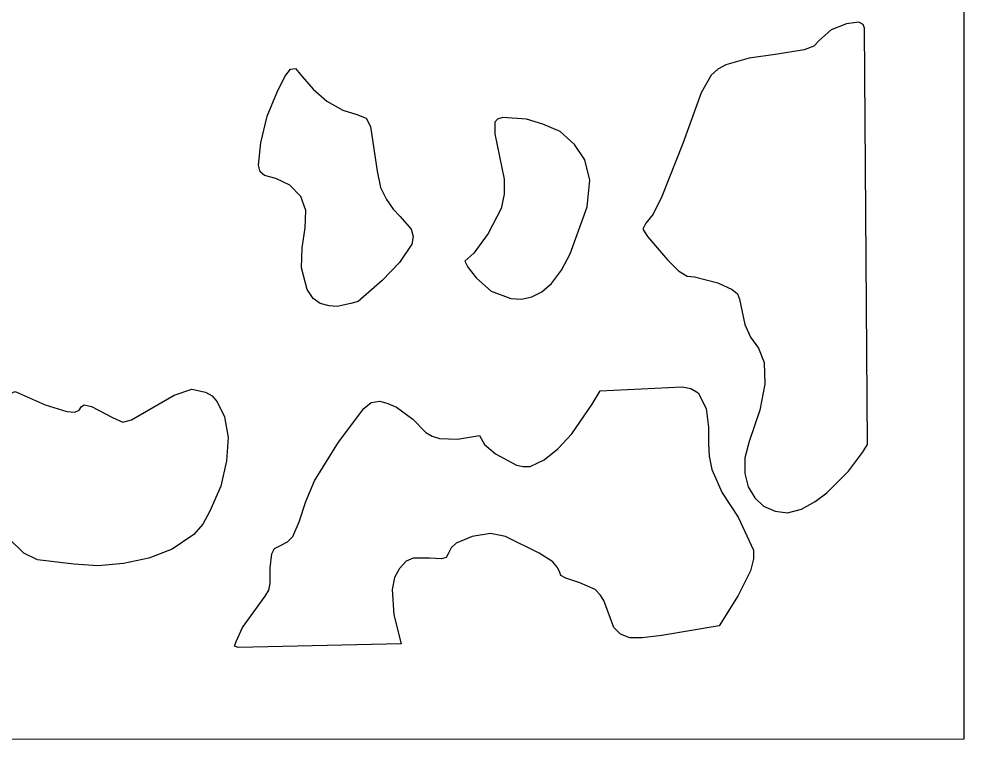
# Model space of a CAD drawing. Header units: centimetres. Extents: x -9.5 to 4.7, y -9.1 to 10.1.
# Drawn here: x 1.592 to 4.658, y -9.102 to -6.765 of the extents above; entities that cross this region are included whole.
import ezdxf

# ---------------------------------------------------------------- set-up
doc = ezdxf.new("R2010")
doc.units = ezdxf.units.CM
doc.header["$MEASUREMENT"] = 0
doc.layers.add('layer 1', color=7, linetype='Continuous')

msp = doc.modelspace()

# ---------------------------------------------------------------- linework, layer by layer
at = {"layer": 'layer 1', "color": 142}
for points, knots in [([(4.65826, -9.10151), (4.65826, -9.10151), (-1.74878, -9.10249), (-1.74878, -9.10249), (-1.74878, -9.10249), (-1.74878, -9.10249), (-1.74878, 10.11864), (-1.74878, 10.11864), (-1.74878, 10.11864), (-1.74878, 10.11864), (4.65826, 10.11864), (4.65826, 10.11864), (4.65826, 10.11864), (4.65826, 10.11864), (4.65826, -9.10151), (4.65826, -9.10151)], [0, 0, 0, 0, 0.2, 0.2, 0.2, 0.2, 0.4, 0.4, 0.4, 0.4, 0.6, 0.6, 0.6, 0.6, 1, 1, 1, 1]), ([(3.7837, -7.60222), (3.7837, -7.60222), (3.76021, -7.59966), (3.76021, -7.59966), (3.76021, -7.59966), (3.76021, -7.59966), (3.73174, -7.58272), (3.73174, -7.58272), (3.73174, -7.58272), (3.73174, -7.58272), (3.6965, -7.54648), (3.6965, -7.54648), (3.6965, -7.54648), (3.6965, -7.54648), (3.63065, -7.47165), (3.63065, -7.47165), (3.63065, -7.47165), (3.63065, -7.47165), (3.61641, -7.44742), (3.61641, -7.44742), (3.61641, -7.44742), (3.61641, -7.44742), (3.62566, -7.42812), (3.62566, -7.42812), (3.62566, -7.42812), (3.62566, -7.42812), (3.64951, -7.39917), (3.64951, -7.39917), (3.64951, -7.39917), (3.64951, -7.39917), (3.67763, -7.34127), (3.67763, -7.34127), (3.67763, -7.34127), (3.67763, -7.34127), (3.74597, -7.16974), (3.74597, -7.16974), (3.74597, -7.16974), (3.74597, -7.16974), (3.80506, -7.0053), (3.80506, -7.0053), (3.80506, -7.0053), (3.80506, -7.0053), (3.83781, -6.9474), (3.83781, -6.9474), (3.83781, -6.9474), (3.83781, -6.9474), (3.85916, -6.9281), (3.85916, -6.9281), (3.85916, -6.9281), (3.85916, -6.9281), (3.88515, -6.91353), (3.88515, -6.91353), (3.88515, -6.91353), (3.88515, -6.91353), (3.96061, -6.89186), (3.96061, -6.89186), (3.96061, -6.89186), (3.96061, -6.89186), (4.05244, -6.87965), (4.05244, -6.87965), (4.05244, -6.87965), (4.05244, -6.87965), (4.13965, -6.86528), (4.13965, -6.86528), (4.13965, -6.86528), (4.13965, -6.86528), (4.17026, -6.85307), (4.17026, -6.85307), (4.17026, -6.85307), (4.17026, -6.85307), (4.18913, -6.83377), (4.18913, -6.83377), (4.18913, -6.83377), (4.18913, -6.83377), (4.22686, -6.80009), (4.22686, -6.80009), (4.22686, -6.80009), (4.22686, -6.80009), (4.27633, -6.78059), (4.27633, -6.78059), (4.27633, -6.78059), (4.27633, -6.78059), (4.31656, -6.77587), (4.31656, -6.77587), (4.31656, -6.77587), (4.31656, -6.77587), (4.33044, -6.78315), (4.33044, -6.78315), (4.33044, -6.78315), (4.33044, -6.78315), (4.33542, -6.79517), (4.33542, -6.79517), (4.33542, -6.79517), (4.33542, -6.79517), (4.34468, -8.14577), (4.34468, -8.14577), (4.34468, -8.14577), (4.34468, -8.14577), (4.3283, -8.17235), (4.3283, -8.17235), (4.3283, -8.17235), (4.3283, -8.17235), (4.28345, -8.23262), (4.28345, -8.23262), (4.28345, -8.23262), (4.28345, -8.23262), (4.21262, -8.30273), (4.21262, -8.30273), (4.21262, -8.30273), (4.21262, -8.30273), (4.17489, -8.33168), (4.17489, -8.33168), (4.17489, -8.33168), (4.17489, -8.33168), (4.1304, -8.3559), (4.1304, -8.3559), (4.1304, -8.3559), (4.1304, -8.3559), (4.08555, -8.36791), (4.08555, -8.36791), (4.08555, -8.36791), (4.08555, -8.36791), (4.04532, -8.36319), (4.04532, -8.36319), (4.04532, -8.36319), (4.04532, -8.36319), (4.00759, -8.34625), (4.00759, -8.34625), (4.00759, -8.34625), (4.00759, -8.34625), (3.97947, -8.31966), (3.97947, -8.31966), (3.97947, -8.31966), (3.97947, -8.31966), (3.95812, -8.28343), (3.95812, -8.28343), (3.95812, -8.28343), (3.95812, -8.28343), (3.94637, -8.2399), (3.94637, -8.2399), (3.94637, -8.2399), (3.94637, -8.2399), (3.94637, -8.18929), (3.94637, -8.18929), (3.94637, -8.18929), (3.94637, -8.18929), (3.96061, -8.13612), (3.96061, -8.13612), (3.96061, -8.13612), (3.96061, -8.13612), (3.99585, -8.03469), (3.99585, -8.03469), (3.99585, -8.03469), (3.99585, -8.03469), (4.01222, -7.95001), (4.01222, -7.95001), (4.01222, -7.95001), (4.01222, -7.95001), (4.01009, -7.8799), (4.01009, -7.8799), (4.01009, -7.8799), (4.01009, -7.8799), (3.99122, -7.83401), (3.99122, -7.83401), (3.99122, -7.83401), (3.99122, -7.83401), (3.96524, -7.79778), (3.96524, -7.79778), (3.96524, -7.79778), (3.96524, -7.79778), (3.94637, -7.75681), (3.94637, -7.75681), (3.94637, -7.75681), (3.94637, -7.75681), (3.93, -7.67469), (3.93, -7.67469), (3.93, -7.67469), (3.93, -7.67469), (3.92288, -7.65775), (3.92288, -7.65775), (3.92288, -7.65775), (3.92288, -7.65775), (3.90615, -7.64318), (3.90615, -7.64318), (3.90615, -7.64318), (3.90615, -7.64318), (3.85916, -7.62152), (3.85916, -7.62152), (3.85916, -7.62152), (3.85916, -7.62152), (3.7837, -7.60222), (3.7837, -7.60222)], [0, 0, 0, 0, 0.0204082, 0.0204082, 0.0204082, 0.0204082, 0.0408163, 0.0408163, 0.0408163, 0.0408163, 0.0612245, 0.0612245, 0.0612245, 0.0612245, 0.0816327, 0.0816327, 0.0816327, 0.0816327, 0.1020408, 0.1020408, 0.1020408, 0.1020408, 0.122449, 0.122449, 0.122449, 0.122449, 0.1428571, 0.1428571, 0.1428571, 0.1428571, 0.1632653, 0.1632653, 0.1632653, 0.1632653, 0.1836735, 0.1836735, 0.1836735, 0.1836735, 0.2040816, 0.2040816, 0.2040816, 0.2040816, 0.2244898, 0.2244898, 0.2244898, 0.2244898, 0.244898, 0.244898, 0.244898, 0.244898, 0.2653061, 0.2653061, 0.2653061, 0.2653061, 0.2857143, 0.2857143, 0.2857143, 0.2857143, 0.3061224, 0.3061224, 0.3061224, 0.3061224, 0.3265306, 0.3265306, 0.3265306, 0.3265306, 0.3469388, 0.3469388, 0.3469388, 0.3469388, 0.3673469, 0.3673469, 0.3673469, 0.3673469, 0.3877551, 0.3877551, 0.3877551, 0.3877551, 0.4081633, 0.4081633, 0.4081633, 0.4081633, 0.4285714, 0.4285714, 0.4285714, 0.4285714, 0.4489796, 0.4489796, 0.4489796, 0.4489796, 0.4693878, 0.4693878, 0.4693878, 0.4693878, 0.4897959, 0.4897959, 0.4897959, 0.4897959, 0.5102041, 0.5102041, 0.5102041, 0.5102041, 0.5306122, 0.5306122, 0.5306122, 0.5306122, 0.5510204, 0.5510204, 0.5510204, 0.5510204, 0.5714286, 0.5714286, 0.5714286, 0.5714286, 0.5918367, 0.5918367, 0.5918367, 0.5918367, 0.6122449, 0.6122449, 0.6122449, 0.6122449, 0.6326531, 0.6326531, 0.6326531, 0.6326531, 0.6530612, 0.6530612, 0.6530612, 0.6530612, 0.6734694, 0.6734694, 0.6734694, 0.6734694, 0.6938776, 0.6938776, 0.6938776, 0.6938776, 0.7142857, 0.7142857, 0.7142857, 0.7142857, 0.7346939, 0.7346939, 0.7346939, 0.7346939, 0.755102, 0.755102, 0.755102, 0.755102, 0.7755102, 0.7755102, 0.7755102, 0.7755102, 0.7959184, 0.7959184, 0.7959184, 0.7959184, 0.8163265, 0.8163265, 0.8163265, 0.8163265, 0.8367347, 0.8367347, 0.8367347, 0.8367347, 0.8571429, 0.8571429, 0.8571429, 0.8571429, 0.877551, 0.877551, 0.877551, 0.877551, 0.8979592, 0.8979592, 0.8979592, 0.8979592, 0.9183673, 0.9183673, 0.9183673, 0.9183673, 0.9387755, 0.9387755, 0.9387755, 0.9387755, 0.9591837, 0.9591837, 0.9591837, 0.9591837, 1, 1, 1, 1]), ([(2.69237, -7.68178), (2.69237, -7.68178), (2.76997, -7.61423), (2.76997, -7.61423), (2.76997, -7.61423), (2.76997, -7.61423), (2.82656, -7.55613), (2.82656, -7.55613), (2.82656, -7.55613), (2.82656, -7.55613), (2.86678, -7.49587), (2.86678, -7.49587), (2.86678, -7.49587), (2.86678, -7.49587), (2.87141, -7.47165), (2.87141, -7.47165), (2.87141, -7.47165), (2.87141, -7.47165), (2.86429, -7.44742), (2.86429, -7.44742), (2.86429, -7.44742), (2.86429, -7.44742), (2.82905, -7.40646), (2.82905, -7.40646), (2.82905, -7.40646), (2.82905, -7.40646), (2.80556, -7.38224), (2.80556, -7.38224), (2.80556, -7.38224), (2.80556, -7.38224), (2.78421, -7.35092), (2.78421, -7.35092), (2.78421, -7.35092), (2.78421, -7.35092), (2.76534, -7.31213), (2.76534, -7.31213), (2.76534, -7.31213), (2.76534, -7.31213), (2.75359, -7.25895), (2.75359, -7.25895), (2.75359, -7.25895), (2.75359, -7.25895), (2.73224, -7.11401), (2.73224, -7.11401), (2.73224, -7.11401), (2.73224, -7.11401), (2.71835, -7.08742), (2.71835, -7.08742), (2.71835, -7.08742), (2.71835, -7.08742), (2.68774, -7.07541), (2.68774, -7.07541), (2.68774, -7.07541), (2.68774, -7.07541), (2.64289, -7.06084), (2.64289, -7.06084), (2.64289, -7.06084), (2.64289, -7.06084), (2.59093, -7.03189), (2.59093, -7.03189), (2.59093, -7.03189), (2.59093, -7.03189), (2.54608, -6.99329), (2.54608, -6.99329), (2.54608, -6.99329), (2.54608, -6.99329), (2.51084, -6.95213), (2.51084, -6.95213), (2.51084, -6.95213), (2.51084, -6.95213), (2.48948, -6.92554), (2.48948, -6.92554), (2.48948, -6.92554), (2.48948, -6.92554), (2.47311, -6.9281), (2.47311, -6.9281), (2.47311, -6.9281), (2.47311, -6.9281), (2.45424, -6.95213), (2.45424, -6.95213), (2.45424, -6.95213), (2.45424, -6.95213), (2.42826, -7.0053), (2.42826, -7.0053), (2.42826, -7.0053), (2.42826, -7.0053), (2.39765, -7.08033), (2.39765, -7.08033), (2.39765, -7.08033), (2.39765, -7.08033), (2.37629, -7.16718), (2.37629, -7.16718), (2.37629, -7.16718), (2.37629, -7.16718), (2.36953, -7.23965), (2.36953, -7.23965), (2.36953, -7.23965), (2.36953, -7.23965), (2.37415, -7.26151), (2.37415, -7.26151), (2.37415, -7.26151), (2.37415, -7.26151), (2.38839, -7.27353), (2.38839, -7.27353), (2.38839, -7.27353), (2.38839, -7.27353), (2.42577, -7.28318), (2.42577, -7.28318), (2.42577, -7.28318), (2.42577, -7.28318), (2.47062, -7.30504), (2.47062, -7.30504), (2.47062, -7.30504), (2.47062, -7.30504), (2.50621, -7.34127), (2.50621, -7.34127), (2.50621, -7.34127), (2.50621, -7.34127), (2.52258, -7.38716), (2.52258, -7.38716), (2.52258, -7.38716), (2.52258, -7.38716), (2.52009, -7.4427), (2.52009, -7.4427), (2.52009, -7.4427), (2.52009, -7.4427), (2.51084, -7.50788), (2.51084, -7.50788), (2.51084, -7.50788), (2.51084, -7.50788), (2.50835, -7.57307), (2.50835, -7.57307), (2.50835, -7.57307), (2.50835, -7.57307), (2.52721, -7.64318), (2.52721, -7.64318), (2.52721, -7.64318), (2.52721, -7.64318), (2.54608, -7.67213), (2.54608, -7.67213), (2.54608, -7.67213), (2.54608, -7.67213), (2.56957, -7.68907), (2.56957, -7.68907), (2.56957, -7.68907), (2.56957, -7.68907), (2.59804, -7.69635), (2.59804, -7.69635), (2.59804, -7.69635), (2.59804, -7.69635), (2.62403, -7.69872), (2.62403, -7.69872), (2.62403, -7.69872), (2.62403, -7.69872), (2.66888, -7.68907), (2.66888, -7.68907), (2.66888, -7.68907), (2.66888, -7.68907), (2.69237, -7.68178), (2.69237, -7.68178)], [0, 0, 0, 0, 0.0243902, 0.0243902, 0.0243902, 0.0243902, 0.0487805, 0.0487805, 0.0487805, 0.0487805, 0.0731707, 0.0731707, 0.0731707, 0.0731707, 0.097561, 0.097561, 0.097561, 0.097561, 0.1219512, 0.1219512, 0.1219512, 0.1219512, 0.1463415, 0.1463415, 0.1463415, 0.1463415, 0.1707317, 0.1707317, 0.1707317, 0.1707317, 0.195122, 0.195122, 0.195122, 0.195122, 0.2195122, 0.2195122, 0.2195122, 0.2195122, 0.2439024, 0.2439024, 0.2439024, 0.2439024, 0.2682927, 0.2682927, 0.2682927, 0.2682927, 0.2926829, 0.2926829, 0.2926829, 0.2926829, 0.3170732, 0.3170732, 0.3170732, 0.3170732, 0.3414634, 0.3414634, 0.3414634, 0.3414634, 0.3658537, 0.3658537, 0.3658537, 0.3658537, 0.3902439, 0.3902439, 0.3902439, 0.3902439, 0.4146341, 0.4146341, 0.4146341, 0.4146341, 0.4390244, 0.4390244, 0.4390244, 0.4390244, 0.4634146, 0.4634146, 0.4634146, 0.4634146, 0.4878049, 0.4878049, 0.4878049, 0.4878049, 0.5121951, 0.5121951, 0.5121951, 0.5121951, 0.5365854, 0.5365854, 0.5365854, 0.5365854, 0.5609756, 0.5609756, 0.5609756, 0.5609756, 0.5853659, 0.5853659, 0.5853659, 0.5853659, 0.6097561, 0.6097561, 0.6097561, 0.6097561, 0.6341463, 0.6341463, 0.6341463, 0.6341463, 0.6585366, 0.6585366, 0.6585366, 0.6585366, 0.6829268, 0.6829268, 0.6829268, 0.6829268, 0.7073171, 0.7073171, 0.7073171, 0.7073171, 0.7317073, 0.7317073, 0.7317073, 0.7317073, 0.7560976, 0.7560976, 0.7560976, 0.7560976, 0.7804878, 0.7804878, 0.7804878, 0.7804878, 0.804878, 0.804878, 0.804878, 0.804878, 0.8292683, 0.8292683, 0.8292683, 0.8292683, 0.8536585, 0.8536585, 0.8536585, 0.8536585, 0.8780488, 0.8780488, 0.8780488, 0.8780488, 0.902439, 0.902439, 0.902439, 0.902439, 0.9268293, 0.9268293, 0.9268293, 0.9268293, 0.9512195, 0.9512195, 0.9512195, 0.9512195, 1, 1, 1, 1]), ([(3.03871, -7.55141), (3.03871, -7.55141), (3.06718, -7.52482), (3.06718, -7.52482), (3.06718, -7.52482), (3.06718, -7.52482), (3.11417, -7.462), (3.11417, -7.462), (3.11417, -7.462), (3.11417, -7.462), (3.15653, -7.37987), (3.15653, -7.37987), (3.15653, -7.37987), (3.15653, -7.37987), (3.16614, -7.33399), (3.16614, -7.33399), (3.16614, -7.33399), (3.16614, -7.33399), (3.16614, -7.28554), (3.16614, -7.28554), (3.16614, -7.28554), (3.16614, -7.28554), (3.13552, -7.13823), (3.13552, -7.13823), (3.13552, -7.13823), (3.13552, -7.13823), (3.13552, -7.09963), (3.13552, -7.09963), (3.13552, -7.09963), (3.13552, -7.09963), (3.14478, -7.08998), (3.14478, -7.08998), (3.14478, -7.08998), (3.14478, -7.08998), (3.16151, -7.08506), (3.16151, -7.08506), (3.16151, -7.08506), (3.16151, -7.08506), (3.23911, -7.08998), (3.23911, -7.08998), (3.23911, -7.08998), (3.23911, -7.08998), (3.29107, -7.10692), (3.29107, -7.10692), (3.29107, -7.10692), (3.29107, -7.10692), (3.34767, -7.13095), (3.34767, -7.13095), (3.34767, -7.13095), (3.34767, -7.13095), (3.39465, -7.17211), (3.39465, -7.17211), (3.39465, -7.17211), (3.39465, -7.17211), (3.42776, -7.22272), (3.42776, -7.22272), (3.42776, -7.22272), (3.42776, -7.22272), (3.44413, -7.2881), (3.44413, -7.2881), (3.44413, -7.2881), (3.44413, -7.2881), (3.43488, -7.37495), (3.43488, -7.37495), (3.43488, -7.37495), (3.43488, -7.37495), (3.38077, -7.52718), (3.38077, -7.52718), (3.38077, -7.52718), (3.38077, -7.52718), (3.3523, -7.58036), (3.3523, -7.58036), (3.3523, -7.58036), (3.3523, -7.58036), (3.31919, -7.62388), (3.31919, -7.62388), (3.31919, -7.62388), (3.31919, -7.62388), (3.28858, -7.65047), (3.28858, -7.65047), (3.28858, -7.65047), (3.28858, -7.65047), (3.25583, -7.6674), (3.25583, -7.6674), (3.25583, -7.6674), (3.25583, -7.6674), (3.22273, -7.67469), (3.22273, -7.67469), (3.22273, -7.67469), (3.22273, -7.67469), (3.18749, -7.67213), (3.18749, -7.67213), (3.18749, -7.67213), (3.18749, -7.67213), (3.12378, -7.6481), (3.12378, -7.6481), (3.12378, -7.6481), (3.12378, -7.6481), (3.07644, -7.60694), (3.07644, -7.60694), (3.07644, -7.60694), (3.07644, -7.60694), (3.04832, -7.57071), (3.04832, -7.57071), (3.04832, -7.57071), (3.04832, -7.57071), (3.03871, -7.55141), (3.03871, -7.55141)], [0, 0, 0, 0, 0.0357143, 0.0357143, 0.0357143, 0.0357143, 0.0714286, 0.0714286, 0.0714286, 0.0714286, 0.1071429, 0.1071429, 0.1071429, 0.1071429, 0.1428571, 0.1428571, 0.1428571, 0.1428571, 0.1785714, 0.1785714, 0.1785714, 0.1785714, 0.2142857, 0.2142857, 0.2142857, 0.2142857, 0.25, 0.25, 0.25, 0.25, 0.2857143, 0.2857143, 0.2857143, 0.2857143, 0.3214286, 0.3214286, 0.3214286, 0.3214286, 0.3571429, 0.3571429, 0.3571429, 0.3571429, 0.3928571, 0.3928571, 0.3928571, 0.3928571, 0.4285714, 0.4285714, 0.4285714, 0.4285714, 0.4642857, 0.4642857, 0.4642857, 0.4642857, 0.5, 0.5, 0.5, 0.5, 0.5357143, 0.5357143, 0.5357143, 0.5357143, 0.5714286, 0.5714286, 0.5714286, 0.5714286, 0.6071429, 0.6071429, 0.6071429, 0.6071429, 0.6428571, 0.6428571, 0.6428571, 0.6428571, 0.6785714, 0.6785714, 0.6785714, 0.6785714, 0.7142857, 0.7142857, 0.7142857, 0.7142857, 0.75, 0.75, 0.75, 0.75, 0.7857143, 0.7857143, 0.7857143, 0.7857143, 0.8214286, 0.8214286, 0.8214286, 0.8214286, 0.8571429, 0.8571429, 0.8571429, 0.8571429, 0.8928571, 0.8928571, 0.8928571, 0.8928571, 0.9285714, 0.9285714, 0.9285714, 0.9285714, 1, 1, 1, 1]), ([(1.35579, -8.09732), (1.35579, -8.09732), (1.3864, -8.17235), (1.3864, -8.17235), (1.3864, -8.17235), (1.3864, -8.17235), (1.464, -8.31238), (1.464, -8.31238), (1.464, -8.31238), (1.464, -8.31238), (1.50885, -8.38741), (1.50885, -8.38741), (1.50885, -8.38741), (1.50885, -8.38741), (1.55832, -8.45023), (1.55832, -8.45023), (1.55832, -8.45023), (1.55832, -8.45023), (1.6078, -8.49848), (1.6078, -8.49848), (1.6078, -8.49848), (1.6078, -8.49848), (1.65265, -8.52014), (1.65265, -8.52014), (1.65265, -8.52014), (1.65265, -8.52014), (1.77047, -8.53472), (1.77047, -8.53472), (1.77047, -8.53472), (1.77047, -8.53472), (1.84842, -8.53964), (1.84842, -8.53964), (1.84842, -8.53964), (1.84842, -8.53964), (1.931, -8.53235), (1.931, -8.53235), (1.931, -8.53235), (1.931, -8.53235), (2.01358, -8.51542), (2.01358, -8.51542), (2.01358, -8.51542), (2.01358, -8.51542), (2.08869, -8.48647), (2.08869, -8.48647), (2.08869, -8.48647), (2.08869, -8.48647), (2.15952, -8.43802), (2.15952, -8.43802), (2.15952, -8.43802), (2.15952, -8.43802), (2.18799, -8.40435), (2.18799, -8.40435), (2.18799, -8.40435), (2.18799, -8.40435), (2.21149, -8.36319), (2.21149, -8.36319), (2.21149, -8.36319), (2.21149, -8.36319), (2.24673, -8.28106), (2.24673, -8.28106), (2.24673, -8.28106), (2.24673, -8.28106), (2.26559, -8.19894), (2.26559, -8.19894), (2.26559, -8.19894), (2.26559, -8.19894), (2.27022, -8.12391), (2.27022, -8.12391), (2.27022, -8.12391), (2.27022, -8.12391), (2.25847, -8.05636), (2.25847, -8.05636), (2.25847, -8.05636), (2.25847, -8.05636), (2.23498, -8.00811), (2.23498, -8.00811), (2.23498, -8.00811), (2.23498, -8.00811), (2.21861, -7.98861), (2.21861, -7.98861), (2.21861, -7.98861), (2.21861, -7.98861), (2.19725, -7.9766), (2.19725, -7.9766), (2.19725, -7.9766), (2.19725, -7.9766), (2.1524, -7.96695), (2.1524, -7.96695), (2.1524, -7.96695), (2.1524, -7.96695), (2.0958, -7.98625), (2.0958, -7.98625), (2.0958, -7.98625), (2.0958, -7.98625), (1.95698, -8.06601), (1.95698, -8.06601), (1.95698, -8.06601), (1.95698, -8.06601), (1.92851, -8.07329), (1.92851, -8.07329), (1.92851, -8.07329), (1.92851, -8.07329), (1.89541, -8.05872), (1.89541, -8.05872), (1.89541, -8.05872), (1.89541, -8.05872), (1.82706, -8.02248), (1.82706, -8.02248), (1.82706, -8.02248), (1.82706, -8.02248), (1.80357, -8.01776), (1.80357, -8.01776), (1.80357, -8.01776), (1.80357, -8.01776), (1.79432, -8.02248), (1.79432, -8.02248), (1.79432, -8.02248), (1.79432, -8.02248), (1.7872, -8.03469), (1.7872, -8.03469), (1.7872, -8.03469), (1.7872, -8.03469), (1.77296, -8.04178), (1.77296, -8.04178), (1.77296, -8.04178), (1.77296, -8.04178), (1.74698, -8.03942), (1.74698, -8.03942), (1.74698, -8.03942), (1.74698, -8.03942), (1.6765, -8.01776), (1.6765, -8.01776), (1.6765, -8.01776), (1.6765, -8.01776), (1.57968, -7.97423), (1.57968, -7.97423), (1.57968, -7.97423), (1.57968, -7.97423), (1.46649, -8.02248), (1.46649, -8.02248), (1.46649, -8.02248), (1.46649, -8.02248), (1.3864, -8.06364), (1.3864, -8.06364), (1.3864, -8.06364), (1.3864, -8.06364), (1.36291, -8.08294), (1.36291, -8.08294), (1.36291, -8.08294), (1.36291, -8.08294), (1.35579, -8.09732), (1.35579, -8.09732)], [0, 0, 0, 0, 0.025641, 0.025641, 0.025641, 0.025641, 0.0512821, 0.0512821, 0.0512821, 0.0512821, 0.0769231, 0.0769231, 0.0769231, 0.0769231, 0.1025641, 0.1025641, 0.1025641, 0.1025641, 0.1282051, 0.1282051, 0.1282051, 0.1282051, 0.1538462, 0.1538462, 0.1538462, 0.1538462, 0.1794872, 0.1794872, 0.1794872, 0.1794872, 0.2051282, 0.2051282, 0.2051282, 0.2051282, 0.2307692, 0.2307692, 0.2307692, 0.2307692, 0.2564103, 0.2564103, 0.2564103, 0.2564103, 0.2820513, 0.2820513, 0.2820513, 0.2820513, 0.3076923, 0.3076923, 0.3076923, 0.3076923, 0.3333333, 0.3333333, 0.3333333, 0.3333333, 0.3589744, 0.3589744, 0.3589744, 0.3589744, 0.3846154, 0.3846154, 0.3846154, 0.3846154, 0.4102564, 0.4102564, 0.4102564, 0.4102564, 0.4358974, 0.4358974, 0.4358974, 0.4358974, 0.4615385, 0.4615385, 0.4615385, 0.4615385, 0.4871795, 0.4871795, 0.4871795, 0.4871795, 0.5128205, 0.5128205, 0.5128205, 0.5128205, 0.5384615, 0.5384615, 0.5384615, 0.5384615, 0.5641026, 0.5641026, 0.5641026, 0.5641026, 0.5897436, 0.5897436, 0.5897436, 0.5897436, 0.6153846, 0.6153846, 0.6153846, 0.6153846, 0.6410256, 0.6410256, 0.6410256, 0.6410256, 0.6666667, 0.6666667, 0.6666667, 0.6666667, 0.6923077, 0.6923077, 0.6923077, 0.6923077, 0.7179487, 0.7179487, 0.7179487, 0.7179487, 0.7435897, 0.7435897, 0.7435897, 0.7435897, 0.7692308, 0.7692308, 0.7692308, 0.7692308, 0.7948718, 0.7948718, 0.7948718, 0.7948718, 0.8205128, 0.8205128, 0.8205128, 0.8205128, 0.8461538, 0.8461538, 0.8461538, 0.8461538, 0.8717949, 0.8717949, 0.8717949, 0.8717949, 0.8974359, 0.8974359, 0.8974359, 0.8974359, 0.9230769, 0.9230769, 0.9230769, 0.9230769, 0.9487179, 0.9487179, 0.9487179, 0.9487179, 1, 1, 1, 1]), ([(2.30332, -8.80531), (2.30332, -8.80531), (2.83155, -8.7933), (2.83155, -8.7933), (2.83155, -8.7933), (2.83155, -8.7933), (2.8077, -8.69896), (2.8077, -8.69896), (2.8077, -8.69896), (2.8077, -8.69896), (2.80307, -8.61684), (2.80307, -8.61684), (2.80307, -8.61684), (2.80307, -8.61684), (2.81019, -8.57824), (2.81019, -8.57824), (2.81019, -8.57824), (2.81019, -8.57824), (2.82656, -8.54929), (2.82656, -8.54929), (2.82656, -8.54929), (2.82656, -8.54929), (2.84792, -8.52507), (2.84792, -8.52507), (2.84792, -8.52507), (2.84792, -8.52507), (2.87141, -8.51542), (2.87141, -8.51542), (2.87141, -8.51542), (2.87141, -8.51542), (2.92338, -8.51542), (2.92338, -8.51542), (2.92338, -8.51542), (2.92338, -8.51542), (2.96325, -8.51778), (2.96325, -8.51778), (2.96325, -8.51778), (2.96325, -8.51778), (2.97748, -8.51305), (2.97748, -8.51305), (2.97748, -8.51305), (2.97748, -8.51305), (2.9846, -8.50084), (2.9846, -8.50084), (2.9846, -8.50084), (2.9846, -8.50084), (2.99421, -8.48154), (2.99421, -8.48154), (2.99421, -8.48154), (2.99421, -8.48154), (3.01059, -8.46697), (3.01059, -8.46697), (3.01059, -8.46697), (3.01059, -8.46697), (3.06256, -8.44531), (3.06256, -8.44531), (3.06256, -8.44531), (3.06256, -8.44531), (3.12129, -8.43566), (3.12129, -8.43566), (3.12129, -8.43566), (3.12129, -8.43566), (3.17076, -8.44531), (3.17076, -8.44531), (3.17076, -8.44531), (3.17076, -8.44531), (3.27933, -8.49848), (3.27933, -8.49848), (3.27933, -8.49848), (3.27933, -8.49848), (3.32418, -8.52743), (3.32418, -8.52743), (3.32418, -8.52743), (3.32418, -8.52743), (3.33806, -8.54437), (3.33806, -8.54437), (3.33806, -8.54437), (3.33806, -8.54437), (3.34518, -8.55894), (3.34518, -8.55894), (3.34518, -8.55894), (3.34518, -8.55894), (3.35016, -8.57095), (3.35016, -8.57095), (3.35016, -8.57095), (3.35016, -8.57095), (3.36653, -8.5806), (3.36653, -8.5806), (3.36653, -8.5806), (3.36653, -8.5806), (3.41138, -8.59518), (3.41138, -8.59518), (3.41138, -8.59518), (3.41138, -8.59518), (3.46086, -8.61684), (3.46086, -8.61684), (3.46086, -8.61684), (3.46086, -8.61684), (3.47723, -8.63378), (3.47723, -8.63378), (3.47723, -8.63378), (3.47723, -8.63378), (3.48898, -8.65308), (3.48898, -8.65308), (3.48898, -8.65308), (3.48898, -8.65308), (3.52208, -8.74012), (3.52208, -8.74012), (3.52208, -8.74012), (3.52208, -8.74012), (3.54344, -8.76179), (3.54344, -8.76179), (3.54344, -8.76179), (3.54344, -8.76179), (3.57405, -8.774), (3.57405, -8.774), (3.57405, -8.774), (3.57405, -8.774), (3.61392, -8.774), (3.61392, -8.774), (3.61392, -8.774), (3.61392, -8.774), (3.67763, -8.76671), (3.67763, -8.76671), (3.67763, -8.76671), (3.67763, -8.76671), (3.86379, -8.7352), (3.86379, -8.7352), (3.86379, -8.7352), (3.86379, -8.7352), (3.92501, -8.63614), (3.92501, -8.63614), (3.92501, -8.63614), (3.92501, -8.63614), (3.96524, -8.55638), (3.96524, -8.55638), (3.96524, -8.55638), (3.96524, -8.55638), (3.97449, -8.51778), (3.97449, -8.51778), (3.97449, -8.51778), (3.97449, -8.51778), (3.97449, -8.48883), (3.97449, -8.48883), (3.97449, -8.48883), (3.97449, -8.48883), (3.92501, -8.38249), (3.92501, -8.38249), (3.92501, -8.38249), (3.92501, -8.38249), (3.8734, -8.30273), (3.8734, -8.30273), (3.8734, -8.30273), (3.8734, -8.30273), (3.8403, -8.22789), (3.8403, -8.22789), (3.8403, -8.22789), (3.8403, -8.22789), (3.83069, -8.18437), (3.83069, -8.18437), (3.83069, -8.18437), (3.83069, -8.18437), (3.82855, -8.1434), (3.82855, -8.1434), (3.82855, -8.1434), (3.82855, -8.1434), (3.82855, -8.09023), (3.82855, -8.09023), (3.82855, -8.09023), (3.82855, -8.09023), (3.82143, -8.02977), (3.82143, -8.02977), (3.82143, -8.02977), (3.82143, -8.02977), (3.79545, -7.97896), (3.79545, -7.97896), (3.79545, -7.97896), (3.79545, -7.97896), (3.77196, -7.96458), (3.77196, -7.96458), (3.77196, -7.96458), (3.77196, -7.96458), (3.74348, -7.95966), (3.74348, -7.95966), (3.74348, -7.95966), (3.74348, -7.95966), (3.47723, -7.97187), (3.47723, -7.97187), (3.47723, -7.97187), (3.47723, -7.97187), (3.45125, -8.0152), (3.45125, -8.0152), (3.45125, -8.0152), (3.45125, -8.0152), (3.3854, -8.11189), (3.3854, -8.11189), (3.3854, -8.11189), (3.3854, -8.11189), (3.34055, -8.16014), (3.34055, -8.16014), (3.34055, -8.16014), (3.34055, -8.16014), (3.2957, -8.19638), (3.2957, -8.19638), (3.2957, -8.19638), (3.2957, -8.19638), (3.25085, -8.21824), (3.25085, -8.21824), (3.25085, -8.21824), (3.25085, -8.21824), (3.22736, -8.21824), (3.22736, -8.21824), (3.22736, -8.21824), (3.22736, -8.21824), (3.20636, -8.21332), (3.20636, -8.21332), (3.20636, -8.21332), (3.20636, -8.21332), (3.13766, -8.17708), (3.13766, -8.17708), (3.13766, -8.17708), (3.13766, -8.17708), (3.10242, -8.14577), (3.10242, -8.14577), (3.10242, -8.14577), (3.10242, -8.14577), (3.08605, -8.11682), (3.08605, -8.11682), (3.08605, -8.11682), (3.08605, -8.11682), (3.01521, -8.12883), (3.01521, -8.12883), (3.01521, -8.12883), (3.01521, -8.12883), (2.95648, -8.12647), (2.95648, -8.12647), (2.95648, -8.12647), (2.95648, -8.12647), (2.93263, -8.11918), (2.93263, -8.11918), (2.93263, -8.11918), (2.93263, -8.11918), (2.91163, -8.10717), (2.91163, -8.10717), (2.91163, -8.10717), (2.91163, -8.10717), (2.86928, -8.06364), (2.86928, -8.06364), (2.86928, -8.06364), (2.86928, -8.06364), (2.81731, -8.02485), (2.81731, -8.02485), (2.81731, -8.02485), (2.81731, -8.02485), (2.78883, -8.01283), (2.78883, -8.01283), (2.78883, -8.01283), (2.78883, -8.01283), (2.76285, -8.00555), (2.76285, -8.00555), (2.76285, -8.00555), (2.76285, -8.00555), (2.73473, -8.01047), (2.73473, -8.01047), (2.73473, -8.01047), (2.73473, -8.01047), (2.71124, -8.02977), (2.71124, -8.02977), (2.71124, -8.02977), (2.71124, -8.02977), (2.62866, -8.13848), (2.62866, -8.13848), (2.62866, -8.13848), (2.62866, -8.13848), (2.5507, -8.26413), (2.5507, -8.26413), (2.5507, -8.26413), (2.5507, -8.26413), (2.52258, -8.33168), (2.52258, -8.33168), (2.52258, -8.33168), (2.52258, -8.33168), (2.50123, -8.39706), (2.50123, -8.39706), (2.50123, -8.39706), (2.50123, -8.39706), (2.48023, -8.44531), (2.48023, -8.44531), (2.48023, -8.44531), (2.48023, -8.44531), (2.4635, -8.46224), (2.4635, -8.46224), (2.4635, -8.46224), (2.4635, -8.46224), (2.44, -8.47426), (2.44, -8.47426), (2.44, -8.47426), (2.44, -8.47426), (2.42114, -8.48391), (2.42114, -8.48391), (2.42114, -8.48391), (2.42114, -8.48391), (2.41188, -8.50084), (2.41188, -8.50084), (2.41188, -8.50084), (2.41188, -8.50084), (2.40726, -8.54673), (2.40726, -8.54673), (2.40726, -8.54673), (2.40726, -8.54673), (2.40726, -8.59754), (2.40726, -8.59754), (2.40726, -8.59754), (2.40726, -8.59754), (2.40227, -8.6192), (2.40227, -8.6192), (2.40227, -8.6192), (2.40227, -8.6192), (2.39053, -8.6387), (2.39053, -8.6387), (2.39053, -8.6387), (2.39053, -8.6387), (2.31756, -8.74012), (2.31756, -8.74012), (2.31756, -8.74012), (2.31756, -8.74012), (2.2962, -8.78601), (2.2962, -8.78601), (2.2962, -8.78601), (2.2962, -8.78601), (2.29157, -8.80039), (2.29157, -8.80039), (2.29157, -8.80039), (2.29157, -8.80039), (2.30332, -8.80531), (2.30332, -8.80531)], [0, 0, 0, 0, 0.0117647, 0.0117647, 0.0117647, 0.0117647, 0.0235294, 0.0235294, 0.0235294, 0.0235294, 0.0352941, 0.0352941, 0.0352941, 0.0352941, 0.0470588, 0.0470588, 0.0470588, 0.0470588, 0.0588235, 0.0588235, 0.0588235, 0.0588235, 0.0705882, 0.0705882, 0.0705882, 0.0705882, 0.0823529, 0.0823529, 0.0823529, 0.0823529, 0.0941176, 0.0941176, 0.0941176, 0.0941176, 0.1058824, 0.1058824, 0.1058824, 0.1058824, 0.1176471, 0.1176471, 0.1176471, 0.1176471, 0.1294118, 0.1294118, 0.1294118, 0.1294118, 0.1411765, 0.1411765, 0.1411765, 0.1411765, 0.1529412, 0.1529412, 0.1529412, 0.1529412, 0.1647059, 0.1647059, 0.1647059, 0.1647059, 0.1764706, 0.1764706, 0.1764706, 0.1764706, 0.1882353, 0.1882353, 0.1882353, 0.1882353, 0.2, 0.2, 0.2, 0.2, 0.2117647, 0.2117647, 0.2117647, 0.2117647, 0.2235294, 0.2235294, 0.2235294, 0.2235294, 0.2352941, 0.2352941, 0.2352941, 0.2352941, 0.2470588, 0.2470588, 0.2470588, 0.2470588, 0.2588235, 0.2588235, 0.2588235, 0.2588235, 0.2705882, 0.2705882, 0.2705882, 0.2705882, 0.2823529, 0.2823529, 0.2823529, 0.2823529, 0.2941176, 0.2941176, 0.2941176, 0.2941176, 0.3058824, 0.3058824, 0.3058824, 0.3058824, 0.3176471, 0.3176471, 0.3176471, 0.3176471, 0.3294118, 0.3294118, 0.3294118, 0.3294118, 0.3411765, 0.3411765, 0.3411765, 0.3411765, 0.3529412, 0.3529412, 0.3529412, 0.3529412, 0.3647059, 0.3647059, 0.3647059, 0.3647059, 0.3764706, 0.3764706, 0.3764706, 0.3764706, 0.3882353, 0.3882353, 0.3882353, 0.3882353, 0.4, 0.4, 0.4, 0.4, 0.4117647, 0.4117647, 0.4117647, 0.4117647, 0.4235294, 0.4235294, 0.4235294, 0.4235294, 0.4352941, 0.4352941, 0.4352941, 0.4352941, 0.4470588, 0.4470588, 0.4470588, 0.4470588, 0.4588235, 0.4588235, 0.4588235, 0.4588235, 0.4705882, 0.4705882, 0.4705882, 0.4705882, 0.4823529, 0.4823529, 0.4823529, 0.4823529, 0.4941176, 0.4941176, 0.4941176, 0.4941176, 0.5058824, 0.5058824, 0.5058824, 0.5058824, 0.5176471, 0.5176471, 0.5176471, 0.5176471, 0.5294118, 0.5294118, 0.5294118, 0.5294118, 0.5411765, 0.5411765, 0.5411765, 0.5411765, 0.5529412, 0.5529412, 0.5529412, 0.5529412, 0.5647059, 0.5647059, 0.5647059, 0.5647059, 0.5764706, 0.5764706, 0.5764706, 0.5764706, 0.5882353, 0.5882353, 0.5882353, 0.5882353, 0.6, 0.6, 0.6, 0.6, 0.6117647, 0.6117647, 0.6117647, 0.6117647, 0.6235294, 0.6235294, 0.6235294, 0.6235294, 0.6352941, 0.6352941, 0.6352941, 0.6352941, 0.6470588, 0.6470588, 0.6470588, 0.6470588, 0.6588235, 0.6588235, 0.6588235, 0.6588235, 0.6705882, 0.6705882, 0.6705882, 0.6705882, 0.6823529, 0.6823529, 0.6823529, 0.6823529, 0.6941176, 0.6941176, 0.6941176, 0.6941176, 0.7058824, 0.7058824, 0.7058824, 0.7058824, 0.7176471, 0.7176471, 0.7176471, 0.7176471, 0.7294118, 0.7294118, 0.7294118, 0.7294118, 0.7411765, 0.7411765, 0.7411765, 0.7411765, 0.7529412, 0.7529412, 0.7529412, 0.7529412, 0.7647059, 0.7647059, 0.7647059, 0.7647059, 0.7764706, 0.7764706, 0.7764706, 0.7764706, 0.7882353, 0.7882353, 0.7882353, 0.7882353, 0.8, 0.8, 0.8, 0.8, 0.8117647, 0.8117647, 0.8117647, 0.8117647, 0.8235294, 0.8235294, 0.8235294, 0.8235294, 0.8352941, 0.8352941, 0.8352941, 0.8352941, 0.8470588, 0.8470588, 0.8470588, 0.8470588, 0.8588235, 0.8588235, 0.8588235, 0.8588235, 0.8705882, 0.8705882, 0.8705882, 0.8705882, 0.8823529, 0.8823529, 0.8823529, 0.8823529, 0.8941176, 0.8941176, 0.8941176, 0.8941176, 0.9058824, 0.9058824, 0.9058824, 0.9058824, 0.9176471, 0.9176471, 0.9176471, 0.9176471, 0.9294118, 0.9294118, 0.9294118, 0.9294118, 0.9411765, 0.9411765, 0.9411765, 0.9411765, 0.9529412, 0.9529412, 0.9529412, 0.9529412, 0.9647059, 0.9647059, 0.9647059, 0.9647059, 0.9764706, 0.9764706, 0.9764706, 0.9764706, 1, 1, 1, 1])]:
    msp.add_open_spline(points, degree=3, knots=knots, dxfattribs=at)

doc.saveas('drawing.dxf')
